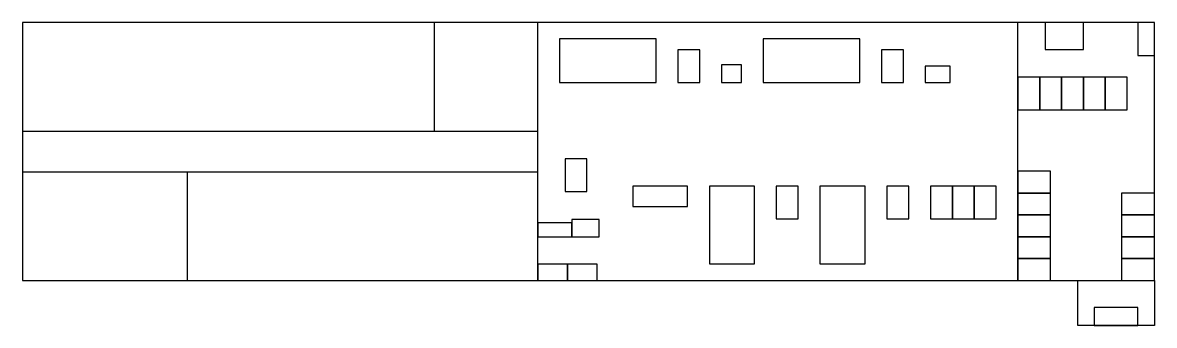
# Model space of a CAD drawing. Header units: millimetres. Extents: x 0 to 41460, y -1650 to 9450.
import ezdxf

# ---------------------------------------------------------------- set-up
doc = ezdxf.new("R2010")
doc.units = ezdxf.units.MM
for name, color, linetype in [('00_Murs', 7, 'Continuous'), ('01_Machines', 4, 'Continuous'), ('02_Mobilier', 3, 'Continuous'), ('04_Elec_Tableaux', 1, 'Continuous')]:
    doc.layers.add(name, color=color, linetype=linetype)

msp = doc.modelspace()

# ---------------------------------------------------------------- linework, layer by layer
at = {"layer": '00_Murs'}
for p, q in [((15090, 5475), (15090, 9450)), ((18870, 0), (18870, 9450)), ((36460, 0), (36460, 9450)), ((0, 5475), (18870, 5475)), ((0, 3975), (18870, 3975)), ((6040, 0), (6040, 3975))]:
    msp.add_line(p, q, dxfattribs=at)
for points in [[(0, 0), (41460, 0), (41460, 9450), (0, 9450)], [(38657, 0), (41460, 0), (41460, -1650), (38657, -1650)]]:
    msp.add_lwpolyline(points, close=True, dxfattribs=at)
at = {"layer": '01_Machines'}
for points in [[(37460, 8465), (38860, 8465), (38860, 9450), (37460, 9450)], [(19670, 7255), (23207, 7255), (23207, 8850), (19670, 8850)], [(27130, 7255), (30667, 7255), (30667, 8850), (27130, 8850)], [(33067, 7255), (33985, 7255), (33985, 7850), (33067, 7850)], [(25160, 607), (26810, 607), (26810, 3455), (25160, 3455)], [(29210, 607), (30860, 607), (30860, 3455), (29210, 3455)], [(39257, -1650), (40860, -1650), (40860, -1000), (39257, -1000)]]:
    msp.add_lwpolyline(points, close=True, dxfattribs=at)
at = {"layer": '02_Mobilier'}
for points in [[(24007, 7255), (24807, 7255), (24807, 8455), (24007, 8455)], [(31467, 7255), (32267, 7255), (32267, 8455), (31467, 8455)], [(25607, 7255), (26330, 7255), (26330, 7908), (25607, 7908)], [(36460, 6255), (37260, 6255), (37260, 7455), (36460, 7455)], [(37260, 6255), (38060, 6255), (38060, 7455), (37260, 7455)], [(38060, 6255), (38860, 6255), (38860, 7455), (38060, 7455)], [(38860, 6255), (39660, 6255), (39660, 7455), (38860, 7455)], [(39660, 6255), (40460, 6255), (40460, 7455), (39660, 7455)], [(19870, 3255), (20670, 3255), (20670, 4455), (19870, 4455)], [(36460, 3200), (37660, 3200), (37660, 4000), (36460, 4000)], [(22360, 2705), (24360, 2705), (24360, 3455), (22360, 3455)], [(27610, 2255), (28410, 2255), (28410, 3455), (27610, 3455)], [(31660, 2255), (32460, 2255), (32460, 3455), (31660, 3455)], [(33260, 2255), (34060, 2255), (34060, 3455), (33260, 3455)], [(34060, 2255), (34860, 2255), (34860, 3455), (34060, 3455)], [(34860, 2255), (35660, 2255), (35660, 3455), (34860, 3455)], [(36460, 2400), (37660, 2400), (37660, 3200), (36460, 3200)], [(40260, 2400), (41460, 2400), (41460, 3200), (40260, 3200)], [(18870, 1600), (20124, 1600), (20124, 2110), (18870, 2110)], [(20124, 1600), (21124, 1600), (21124, 2230), (20124, 2230)], [(36460, 1600), (37660, 1600), (37660, 2400), (36460, 2400)], [(40260, 1600), (41460, 1600), (41460, 2400), (40260, 2400)], [(36460, 800), (37660, 800), (37660, 1600), (36460, 1600)], [(40260, 800), (41460, 800), (41460, 1600), (40260, 1600)], [(18870, 0), (19960, 0), (19960, 600), (18870, 600)], [(19960, 0), (21050, 0), (21050, 600), (19960, 600)], [(36460, 0), (37660, 0), (37660, 800), (36460, 800)], [(40260, 0), (41460, 0), (41460, 800), (40260, 800)]]:
    msp.add_lwpolyline(points, close=True, dxfattribs=at)
at = {"layer": '04_Elec_Tableaux'}
msp.add_lwpolyline([(40860, 8250), (41460, 8250), (41460, 9450), (40860, 9450)], close=True, dxfattribs=at)

doc.saveas('drawing.dxf')
